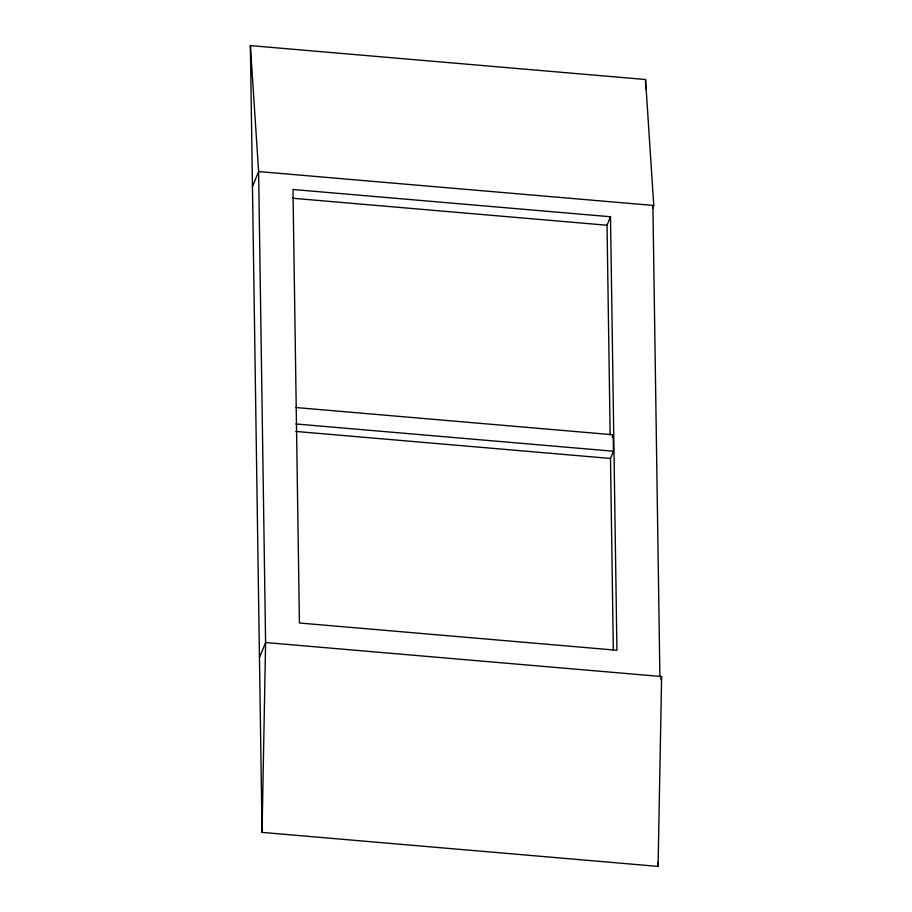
<?xml version="1.0" encoding="UTF-8"?>
<svg xmlns="http://www.w3.org/2000/svg" width="912" height="912" viewBox="0 0 912 912"><rect width="100%" height="100%" fill="white"/><g stroke="black" fill="none" stroke-linecap="round" stroke-linejoin="round"><path stroke-width="1.37" d="M259.453 657.609L265.597 642.55L661.633 676.544L658.076 866.4L262.052 832.394L265.597 642.55L258.609 171.559L250.367 45.6L645.536 79.526L653.767 205.485L652.753 208.004M252.464 186.629L258.609 171.559L653.767 205.485M610.151 434.91L607.039 225.241L610.504 216.748L292.98 189.491L299.421 622.999L616.934 650.256L610.504 216.748M612.214 437.179L613.195 434.773L295.682 407.516M613.343 650.222L610.493 458.451L613.445 451.235L613.195 434.773M660.607 679.052L661.633 676.544M292.353 198.223L607.039 225.241M295.921 423.977L613.445 451.235M295.819 431.433L610.493 458.451M652.901 205.417L659.9 676.396M658.019 862.136L658.076 866.4M645.536 79.526L645.673 89.501M250.367 45.6L262.052 832.394"/></g></svg>
